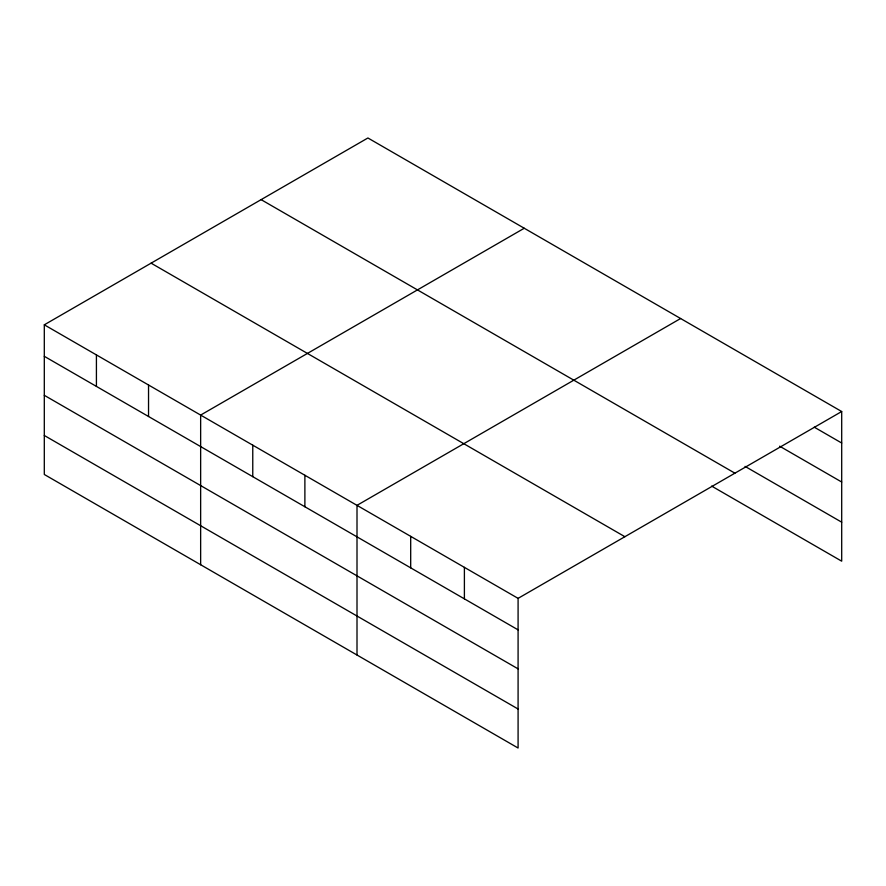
<?xml version="1.0" encoding="UTF-8"?>
<svg xmlns="http://www.w3.org/2000/svg" width="886" height="886" viewBox="0 0 886 886"><rect width="100%" height="100%" fill="white"/><g stroke="black" fill="none" stroke-linecap="round" stroke-linejoin="round"><path stroke-width="1.33" d="M44.3 324.819L518.088 598.36L518.088 748.017L44.3 474.475L44.3 324.819L367.911 137.983L841.7 411.525L841.7 561.181L711.635 486.093M524.257 228.245L200.646 415.08L200.646 564.747M680.614 318.517L357.003 505.352L357.003 655.02M518.088 598.36L841.7 411.525M814.256 427.174L841.7 443.022M779.647 446.19L841.7 482.017M745.048 466.39L841.7 522.186M261.115 199.638L734.904 473.179M151.096 263.164L624.885 536.706M44.3 356.316L518.088 629.857M44.3 395.311L518.088 668.852M44.3 435.48L518.088 709.022M464.397 567.35L464.397 598.847M410.694 536.351L410.694 567.848M304.884 475.261L304.884 506.759M252.765 445.171L252.765 476.668M148.538 385L148.538 416.498M96.419 354.909L96.419 386.407"/></g></svg>
